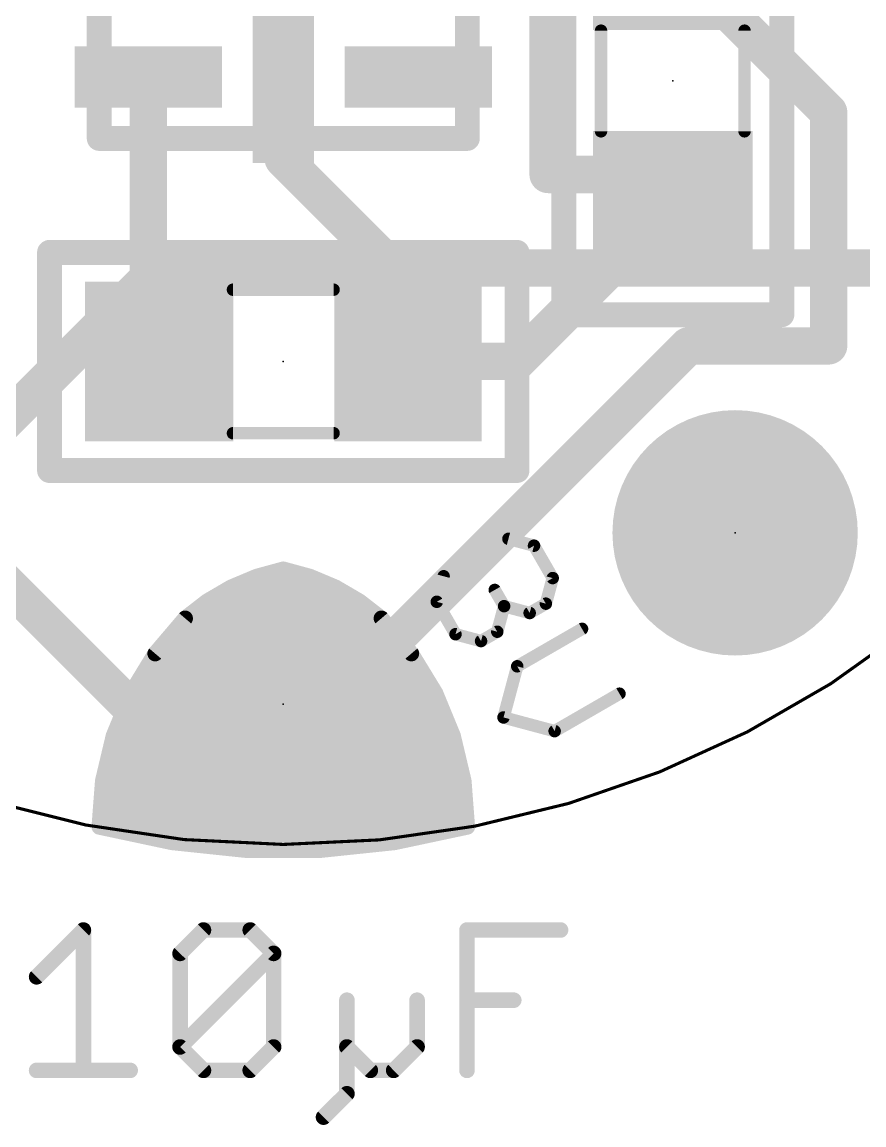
# Model space of a CAD drawing. Extents: x -10 to 12.2, y -10.5 to 9.8.
# Drawn here: x -2.13 to 4.73, y -10.54 to -1.55 of the extents above; entities that cross this region are included whole.
import ezdxf

# ---------------------------------------------------------------- set-up
doc = ezdxf.new("R2010")
doc.units = 0
for name, color, linetype in [('1', 12, 'CONTINUOUS'), ('16', 132, 'CONTINUOUS'), ('17', 110, 'CONTINUOUS'), ('20', 53, 'CONTINUOUS'), ('21', 40, 'CONTINUOUS'), ('23', 53, 'CONTINUOUS'), ('27', 253, 'CONTINUOUS'), ('39', 12, 'CONTINUOUS'), ('41', 12, 'CONTINUOUS'), ('51', 253, 'CONTINUOUS')]:
    doc.layers.add(name, color=color, linetype=linetype)

# ---------------------------------------------------------------- blocks, each defined once
blk = doc.blocks.new('RECT')
blk.add_solid([(-0.5, -0.5), (0.5, -0.5), (-0.5, 0.5), (0.5, 0.5)])
blk = doc.blocks.new('PIE')
at = {"const_width": 0.5}
blk.add_lwpolyline([(0, -0.25, 1), (0, 0.25, 1), (0, -0.25)], format="xyb", dxfattribs=at)
blk = doc.blocks.new('ROUNDP')
at = {"const_width": 0.5}
blk.add_lwpolyline([(0, -0.25, 1), (0, 0.25, 1), (0, -0.25)], format="xyb", dxfattribs=at)

msp = doc.modelspace()

# ---------------------------------------------------------------- linework, layer by layer
at = {"layer": '1'}
for points, const_width in [([(2.159, -0.4), (2.159, -2.794)], 0.3048), ([(3.175, -1.016), (4.445, -2.286)], 0.3048), ([(-1.1, -2), (-1.1, -4.234)], 0.3048), ([(0, -2.1), (0, -2.667)], 0.3048), ([(4.445, -2.286), (4.445, -4.191)], 0.3048), ([(0, -2.667), (1.016, -3.683)], 0.3048), ([(2.159, -2.794), (3.175, -2.794)], 0.3048), ([(3.175, -2.794), (3.175, -3.048)], 0.3048), ([(1.905, -4.318), (3.175, -3.048)], 0.3048), ([(1.016, -3.683), (1.016, -4.318)], 0.3048), ([(3.302, -4.191), (0.381, -7.112)], 0.3048), ([(4.445, -4.191), (3.302, -4.191)], 0.3048), ([(-1.1, -4.234), (-1.016, -4.318)], 0.3048), ([(1.016, -4.318), (1.905, -4.318)], 0.3048), ([(-3.175, -5.207), (-0.889, -7.493)], 0.3048), ([(-0.218, -6.0717), (-0.4263, -6.1593)], 0.127), ([(0, -6.012), (-0.218, -6.0717)], 0.127), ([(0.218, -6.0717), (0, -6.012)], 0.127), ([(0.4263, -6.1593), (0.218, -6.0717)], 0.127), ([(-0.4263, -6.1593), (-0.6214, -6.2734)], 0.127), ([(-0.2758, -6.096), (0.2758, -6.096)], 0.127), ([(0.6214, -6.2734), (0.4263, -6.1593)], 0.127), ([(-0.5352, -6.223), (0.5352, -6.223)], 0.127), ([(-0.6214, -6.2734), (-0.8, -6.412)], 0.127), ([(-0.7201, -6.35), (0.7201, -6.35)], 0.127), ([(0.8, -6.412), (0.6214, -6.2734)], 0.127), ([(-0.8, -6.412), (-1.0442, -6.6991)], 0.127), ([(1.0442, -6.6991), (0.8, -6.412)], 0.127), ([(-0.8553, -6.477), (0.8553, -6.477)], 0.127), ([(-0.9633, -6.604), (0.9633, -6.604)], 0.127), ([(-1.0442, -6.6991), (-1.2405, -7.0209)], 0.127), ([(1.2405, -7.0209), (1.0442, -6.6991)], 0.127), ([(-1.0636, -6.731), (1.0636, -6.731)], 0.127), ([(-1.1411, -6.858), (1.1411, -6.858)], 0.127), ([(-1.2186, -6.985), (1.2186, -6.985)], 0.127), ([(-1.2405, -7.0209), (-1.384, -7.3695)], 0.127), ([(-0.381, -7.493), (0, -7.112)], 0.3048), ([(0.381, -7.112), (0, -7.112)], 0.3048), ([(1.384, -7.3695), (1.2405, -7.0209)], 0.127), ([(-1.278, -7.112), (1.278, -7.112)], 0.127), ([(-1.3303, -7.239), (1.3303, -7.239)], 0.127), ([(-1.384, -7.3695), (-1.4712, -7.7362)], 0.127), ([(-1.3826, -7.366), (1.3826, -7.366)], 0.127), ([(-0.889, -7.493), (-0.381, -7.493)], 0.3048), ([(1.4712, -7.7362), (1.384, -7.3695)], 0.127), ([(-1.4134, -7.493), (1.4134, -7.493)], 0.127), ([(-1.4436, -7.62), (1.4436, -7.62)], 0.127), ([(-1.4712, -7.7362), (-1.5, -8.112)], 0.127), ([(-1.472, -7.747), (1.472, -7.747)], 0.127), ([(1.5, -8.112), (1.4712, -7.7362)], 0.127), ([(-1.4818, -7.874), (1.4818, -7.874)], 0.127), ([(-1.4915, -8.001), (1.4915, -8.001)], 0.127), ([(-1.5, -8.112), (-0.9066, -8.2381)], 0.127), ([(-1.4247, -8.128), (1.4247, -8.128)], 0.127), ([(0.9066, -8.2381), (1.5, -8.112)], 0.127), ([(-0.9066, -8.2381), (-0.3033, -8.3015)], 0.127), ([(0.3033, -8.3015), (0.9066, -8.2381)], 0.127), ([(-0.7461, -8.255), (0.7461, -8.255)], 0.127), ([(-0.3033, -8.3015), (0.3033, -8.3015)], 0.127)]:
    msp.add_lwpolyline(points, dxfattribs=dict(at, const_width=const_width))
for points, const_width in [([(-1.0238, -2, 1), (-1.1762, -2)], 0.1524), ([(0.0762, -2.1, 1), (-0.0762, -2.1)], 0.1524), ([(4.5212, -2.286, 1), (4.3688, -2.286)], 0.1524), ([(4.3911, -2.3399, 1), (4.4989, -2.2321)], 0.1524), ([(0.0539, -2.6131, 1), (-0.0539, -2.7209)], 0.1524), ([(-0.0762, -2.667, 1), (0.0762, -2.667)], 0.1524), ([(2.159, -2.7178, 1), (2.159, -2.8702)], 0.1524), ([(3.2512, -2.794, 1), (3.0988, -2.794)], 0.1524), ([(3.175, -2.8702, 1), (3.175, -2.7178)], 0.1524), ([(2.0828, -2.794, 1), (2.2352, -2.794)], 0.1524), ([(3.2289, -3.1019, 1), (3.1211, -2.9941)], 0.1524), ([(3.0988, -3.048, 1), (3.2512, -3.048)], 0.1524), ([(1.0922, -3.683, 1), (0.9398, -3.683)], 0.1524), ([(0.9621, -3.7369, 1), (1.0699, -3.6291)], 0.1524), ([(3.302, -4.1148, 1), (3.302, -4.2672)], 0.1524), ([(3.3559, -4.2449, 1), (3.2481, -4.1371)], 0.1524), ([(4.445, -4.2672, 1), (4.445, -4.1148)], 0.1524), ([(-1.0461, -4.1801, 1), (-1.1539, -4.2879)], 0.1524), ([(4.3688, -4.191, 1), (4.5212, -4.191)], 0.1524), ([(-1.1762, -4.234, 1), (-1.0238, -4.234)], 0.1524), ([(-1.0699, -4.3719, 1), (-0.9621, -4.2641)], 0.1524), ([(1.016, -4.2418, 1), (1.016, -4.3942)], 0.1524), ([(1.8511, -4.2641, 1), (1.9589, -4.3719)], 0.1524), ([(1.905, -4.3942, 1), (1.905, -4.2418)], 0.1524), ([(0.9398, -4.318, 1), (1.0922, -4.318)], 0.1524), ([(-0.2264, -6.0411, 1), (-0.2096, -6.1023)], 0.0635), ([(-0.2057, -6.101, 1), (-0.2303, -6.0424)], 0.0635), ([(0.0084, -5.9814, 1), (-0.0084, -6.0426)], 0.0635), ([(0.0084, -6.0426, 1), (-0.0084, -5.9814)], 0.0635), ([(0.2303, -6.0424, 1), (0.2057, -6.101)], 0.0635), ([(0.2096, -6.1023, 1), (0.2264, -6.0411)], 0.0635), ([(-0.4386, -6.1301, 1), (-0.414, -6.1886)], 0.0635), ([(-0.4103, -6.1867, 1), (-0.4424, -6.1319)], 0.0635), ([(-0.2758, -6.0643, 1), (-0.2758, -6.1277)], 0.0635), ([(0.2758, -6.1277, 1), (0.2758, -6.0643)], 0.0635), ([(0.4424, -6.1319, 1), (0.4103, -6.1867)], 0.0635), ([(0.414, -6.1886, 1), (0.4386, -6.1301)], 0.0635), ([(-0.5352, -6.1913, 1), (-0.5352, -6.2547)], 0.0635), ([(0.5352, -6.2547, 1), (0.5352, -6.1913)], 0.0635), ([(-0.7201, -6.3183, 1), (-0.7201, -6.3818)], 0.0635), ([(-0.6375, -6.246, 1), (-0.6054, -6.3008)], 0.0635), ([(-0.602, -6.2985, 1), (-0.6409, -6.2483)], 0.0635), ([(0.6409, -6.2483, 1), (0.602, -6.2985)], 0.0635), ([(0.6054, -6.3008, 1), (0.6375, -6.246)], 0.0635), ([(0.7201, -6.3818, 1), (0.7201, -6.3183)], 0.0635), ([(-0.8195, -6.3869, 1), (-0.7805, -6.4371)], 0.0635), ([(-0.7758, -6.4326, 1), (-0.8242, -6.3914)], 0.0635), ([(0.8242, -6.3914, 1), (0.7758, -6.4326)], 0.0635), ([(0.7805, -6.4371, 1), (0.8195, -6.3869)], 0.0635), ([(-0.8553, -6.4453, 1), (-0.8553, -6.5088)], 0.0635), ([(0.8553, -6.5088, 1), (0.8553, -6.4453)], 0.0635), ([(-0.9633, -6.5723, 1), (-0.9633, -6.6357)], 0.0635), ([(0.9633, -6.6357, 1), (0.9633, -6.5723)], 0.0635), ([(-1.0684, -6.6786, 1), (-1.02, -6.7197)], 0.0635), ([(-1.0171, -6.7157, 1), (-1.0713, -6.6826)], 0.0635), ([(1.0713, -6.6826, 1), (1.0171, -6.7157)], 0.0635), ([(1.02, -6.7197, 1), (1.0684, -6.6786)], 0.0635), ([(-1.0636, -6.6993, 1), (-1.0636, -6.7628)], 0.0635), ([(1.0636, -6.7628, 1), (1.0636, -6.6993)], 0.0635), ([(-1.1411, -6.8263, 1), (-1.1411, -6.8898)], 0.0635), ([(1.1411, -6.8898, 1), (1.1411, -6.8263)], 0.0635), ([(-1.2186, -6.9533, 1), (-1.2186, -7.0168)], 0.0635), ([(1.2186, -7.0168, 1), (1.2186, -6.9533)], 0.0635), ([(-1.2676, -7.0044, 1), (-1.2134, -7.0375)], 0.0635), ([(-1.2111, -7.033, 1), (-1.2698, -7.0088)], 0.0635), ([(0, -7.0358, 1), (0, -7.1882)], 0.1524), ([(0.0539, -7.1659, 1), (-0.0539, -7.0581)], 0.1524), ([(0.3271, -7.0581, 1), (0.4349, -7.1659)], 0.1524), ([(0.381, -7.1882, 1), (0.381, -7.0358)], 0.1524), ([(1.2698, -7.0088, 1), (1.2111, -7.033)], 0.0635), ([(1.2134, -7.0375, 1), (1.2676, -7.0044)], 0.0635), ([(-1.278, -7.0803, 1), (-1.278, -7.1437)], 0.0635), ([(1.278, -7.1437, 1), (1.278, -7.0803)], 0.0635), ([(-1.3303, -7.2073, 1), (-1.3303, -7.2708)], 0.0635), ([(1.3303, -7.2708, 1), (1.3303, -7.2073)], 0.0635), ([(-1.4133, -7.3574, 1), (-1.3546, -7.3816)], 0.0635), ([(-1.3531, -7.3768, 1), (-1.4149, -7.3621)], 0.0635), ([(-1.3826, -7.3343, 1), (-1.3826, -7.3978)], 0.0635), ([(-0.889, -7.4168, 1), (-0.889, -7.5692)], 0.1524), ([(-0.9429, -7.5469, 1), (-0.8351, -7.4391)], 0.1524), ([(-0.4349, -7.4391, 1), (-0.3271, -7.5469)], 0.1524), ([(-0.381, -7.5692, 1), (-0.381, -7.4168)], 0.1524), ([(1.4149, -7.3621, 1), (1.3531, -7.3768)], 0.0635), ([(1.3546, -7.3816, 1), (1.4133, -7.3574)], 0.0635), ([(1.3826, -7.3978, 1), (1.3826, -7.3343)], 0.0635), ([(-1.4134, -7.4613, 1), (-1.4134, -7.5248)], 0.0635), ([(1.4134, -7.5248, 1), (1.4134, -7.4613)], 0.0635), ([(-1.4436, -7.5883, 1), (-1.4436, -7.6517)], 0.0635), ([(1.4436, -7.6517, 1), (1.4436, -7.5883)], 0.0635), ([(-1.472, -7.7153, 1), (-1.472, -7.7788)], 0.0635), ([(-1.5021, -7.7288, 1), (-1.4403, -7.7435)], 0.0635), ([(-1.4396, -7.7386, 1), (-1.5029, -7.7337)], 0.0635), ([(1.5029, -7.7337, 1), (1.4396, -7.7386)], 0.0635), ([(1.4403, -7.7435, 1), (1.5021, -7.7288)], 0.0635), ([(1.472, -7.7788, 1), (1.472, -7.7153)], 0.0635), ([(-1.4818, -7.8423, 1), (-1.4818, -7.9058)], 0.0635), ([(1.4818, -7.9058, 1), (1.4818, -7.8423)], 0.0635), ([(-1.4915, -7.9693, 1), (-1.4915, -8.0328)], 0.0635), ([(1.4915, -8.0328, 1), (1.4915, -7.9693)], 0.0635), ([(-1.4934, -8.0809, 1), (-1.5066, -8.1431)], 0.0635), ([(-1.5317, -8.1096, 1), (-1.4683, -8.1144)], 0.0635), ([(-1.4247, -8.0962, 1), (-1.4247, -8.1598)], 0.0635), ([(1.4247, -8.1598, 1), (1.4247, -8.0962)], 0.0635), ([(1.4683, -8.1144, 1), (1.5317, -8.1096)], 0.0635), ([(1.5066, -8.1431, 1), (1.4934, -8.0809)], 0.0635), ([(-0.9033, -8.2065, 1), (-0.9099, -8.2697)], 0.0635), ([(-0.9132, -8.2692, 1), (-0.9, -8.2071)], 0.0635), ([(0.9, -8.2071, 1), (0.9132, -8.2692)], 0.0635), ([(0.9099, -8.2697, 1), (0.9033, -8.2065)], 0.0635), ([(-0.7461, -8.2233, 1), (-0.7461, -8.2868)], 0.0635), ([(-0.3033, -8.2698, 1), (-0.3033, -8.3333)], 0.0635), ([(-0.3066, -8.3331, 1), (-0.3, -8.27)], 0.0635), ([(0.3, -8.27, 1), (0.3066, -8.3331)], 0.0635), ([(0.3033, -8.3333, 1), (0.3033, -8.2698)], 0.0635), ([(0.7461, -8.2868, 1), (0.7461, -8.2233)], 0.0635)]:
    msp.add_lwpolyline(points, format="xyb", dxfattribs=dict(at, const_width=const_width))
at = {"layer": '16'}
for points, const_width in [([(-3.175, -5.715), (-1.016, -3.556)], 0.3048), ([(-1.016, -3.556), (6.096, -3.556)], 0.3048), ([(-0.218, -6.0717), (-0.4263, -6.1593)], 0.127), ([(0, -6.012), (-0.218, -6.0717)], 0.127), ([(0.218, -6.0717), (0, -6.012)], 0.127), ([(0.4263, -6.1593), (0.218, -6.0717)], 0.127), ([(-0.4263, -6.1593), (-0.6214, -6.2734)], 0.127), ([(-0.2758, -6.096), (0.2758, -6.096)], 0.127), ([(0.6214, -6.2734), (0.4263, -6.1593)], 0.127), ([(-0.5352, -6.223), (0.5352, -6.223)], 0.127), ([(-0.6214, -6.2734), (-0.8, -6.412)], 0.127), ([(-0.7201, -6.35), (0.7201, -6.35)], 0.127), ([(0.8, -6.412), (0.6214, -6.2734)], 0.127), ([(-0.8, -6.412), (-1.0442, -6.6991)], 0.127), ([(1.0442, -6.6991), (0.8, -6.412)], 0.127), ([(-0.8553, -6.477), (0.8553, -6.477)], 0.127), ([(-0.9633, -6.604), (0.9633, -6.604)], 0.127), ([(-1.0442, -6.6991), (-1.2405, -7.0209)], 0.127), ([(1.2405, -7.0209), (1.0442, -6.6991)], 0.127), ([(-1.0636, -6.731), (1.0636, -6.731)], 0.127), ([(-1.1411, -6.858), (1.1411, -6.858)], 0.127), ([(-1.2186, -6.985), (1.2186, -6.985)], 0.127), ([(-1.2405, -7.0209), (-1.384, -7.3695)], 0.127), ([(1.384, -7.3695), (1.2405, -7.0209)], 0.127), ([(-1.278, -7.112), (1.278, -7.112)], 0.127), ([(-1.3303, -7.239), (1.3303, -7.239)], 0.127), ([(-1.384, -7.3695), (-1.4712, -7.7362)], 0.127), ([(-1.3826, -7.366), (1.3826, -7.366)], 0.127), ([(1.4712, -7.7362), (1.384, -7.3695)], 0.127), ([(-1.4134, -7.493), (1.4134, -7.493)], 0.127), ([(-1.4436, -7.62), (1.4436, -7.62)], 0.127), ([(-1.4712, -7.7362), (-1.5, -8.112)], 0.127), ([(-1.472, -7.747), (1.472, -7.747)], 0.127), ([(1.5, -8.112), (1.4712, -7.7362)], 0.127), ([(-1.4818, -7.874), (1.4818, -7.874)], 0.127), ([(-1.4915, -8.001), (1.4915, -8.001)], 0.127), ([(-1.5, -8.112), (-0.9066, -8.2381)], 0.127), ([(-1.4247, -8.128), (1.4247, -8.128)], 0.127), ([(0.9066, -8.2381), (1.5, -8.112)], 0.127), ([(-0.9066, -8.2381), (-0.3033, -8.3015)], 0.127), ([(0.3033, -8.3015), (0.9066, -8.2381)], 0.127), ([(-0.7461, -8.255), (0.7461, -8.255)], 0.127), ([(-0.3033, -8.3015), (0.3033, -8.3015)], 0.127)]:
    msp.add_lwpolyline(points, dxfattribs=dict(at, const_width=const_width))
for points, const_width in [([(-1.016, -3.4798, 1), (-1.016, -3.6322)], 0.1524), ([(-0.9621, -3.6099, 1), (-1.0699, -3.5021)], 0.1524), ([(-0.2264, -6.0411, 1), (-0.2096, -6.1023)], 0.0635), ([(-0.2057, -6.101, 1), (-0.2303, -6.0424)], 0.0635), ([(0.0084, -5.9814, 1), (-0.0084, -6.0426)], 0.0635), ([(0.0084, -6.0426, 1), (-0.0084, -5.9814)], 0.0635), ([(0.2303, -6.0424, 1), (0.2057, -6.101)], 0.0635), ([(0.2096, -6.1023, 1), (0.2264, -6.0411)], 0.0635), ([(-0.4386, -6.1301, 1), (-0.414, -6.1886)], 0.0635), ([(-0.4103, -6.1867, 1), (-0.4424, -6.1319)], 0.0635), ([(-0.2758, -6.0643, 1), (-0.2758, -6.1277)], 0.0635), ([(0.2758, -6.1277, 1), (0.2758, -6.0643)], 0.0635), ([(0.4424, -6.1319, 1), (0.4103, -6.1867)], 0.0635), ([(0.414, -6.1886, 1), (0.4386, -6.1301)], 0.0635), ([(-0.5352, -6.1913, 1), (-0.5352, -6.2547)], 0.0635), ([(0.5352, -6.2547, 1), (0.5352, -6.1913)], 0.0635), ([(-0.7201, -6.3183, 1), (-0.7201, -6.3818)], 0.0635), ([(-0.6375, -6.246, 1), (-0.6054, -6.3008)], 0.0635), ([(-0.602, -6.2985, 1), (-0.6409, -6.2483)], 0.0635), ([(0.6409, -6.2483, 1), (0.602, -6.2985)], 0.0635), ([(0.6054, -6.3008, 1), (0.6375, -6.246)], 0.0635), ([(0.7201, -6.3818, 1), (0.7201, -6.3183)], 0.0635), ([(-0.8195, -6.3869, 1), (-0.7805, -6.4371)], 0.0635), ([(-0.7758, -6.4326, 1), (-0.8242, -6.3914)], 0.0635), ([(0.8242, -6.3914, 1), (0.7758, -6.4326)], 0.0635), ([(0.7805, -6.4371, 1), (0.8195, -6.3869)], 0.0635), ([(-0.8553, -6.4453, 1), (-0.8553, -6.5088)], 0.0635), ([(0.8553, -6.5088, 1), (0.8553, -6.4453)], 0.0635), ([(-0.9633, -6.5723, 1), (-0.9633, -6.6357)], 0.0635), ([(0.9633, -6.6357, 1), (0.9633, -6.5723)], 0.0635), ([(-1.0684, -6.6786, 1), (-1.02, -6.7197)], 0.0635), ([(-1.0171, -6.7157, 1), (-1.0713, -6.6826)], 0.0635), ([(1.0713, -6.6826, 1), (1.0171, -6.7157)], 0.0635), ([(1.02, -6.7197, 1), (1.0684, -6.6786)], 0.0635), ([(-1.0636, -6.6993, 1), (-1.0636, -6.7628)], 0.0635), ([(1.0636, -6.7628, 1), (1.0636, -6.6993)], 0.0635), ([(-1.1411, -6.8263, 1), (-1.1411, -6.8898)], 0.0635), ([(1.1411, -6.8898, 1), (1.1411, -6.8263)], 0.0635), ([(-1.2186, -6.9533, 1), (-1.2186, -7.0168)], 0.0635), ([(1.2186, -7.0168, 1), (1.2186, -6.9533)], 0.0635), ([(-1.2676, -7.0044, 1), (-1.2134, -7.0375)], 0.0635), ([(-1.2111, -7.033, 1), (-1.2698, -7.0088)], 0.0635), ([(1.2698, -7.0088, 1), (1.2111, -7.033)], 0.0635), ([(1.2134, -7.0375, 1), (1.2676, -7.0044)], 0.0635), ([(-1.278, -7.0803, 1), (-1.278, -7.1437)], 0.0635), ([(1.278, -7.1437, 1), (1.278, -7.0803)], 0.0635), ([(-1.3303, -7.2073, 1), (-1.3303, -7.2708)], 0.0635), ([(1.3303, -7.2708, 1), (1.3303, -7.2073)], 0.0635), ([(-1.4133, -7.3574, 1), (-1.3546, -7.3816)], 0.0635), ([(-1.3531, -7.3768, 1), (-1.4149, -7.3621)], 0.0635), ([(-1.3826, -7.3343, 1), (-1.3826, -7.3978)], 0.0635), ([(1.4149, -7.3621, 1), (1.3531, -7.3768)], 0.0635), ([(1.3546, -7.3816, 1), (1.4133, -7.3574)], 0.0635), ([(1.3826, -7.3978, 1), (1.3826, -7.3343)], 0.0635), ([(-1.4134, -7.4613, 1), (-1.4134, -7.5248)], 0.0635), ([(1.4134, -7.5248, 1), (1.4134, -7.4613)], 0.0635), ([(-1.4436, -7.5883, 1), (-1.4436, -7.6517)], 0.0635), ([(1.4436, -7.6517, 1), (1.4436, -7.5883)], 0.0635), ([(-1.472, -7.7153, 1), (-1.472, -7.7788)], 0.0635), ([(-1.5021, -7.7288, 1), (-1.4403, -7.7435)], 0.0635), ([(-1.4396, -7.7386, 1), (-1.5029, -7.7337)], 0.0635), ([(1.5029, -7.7337, 1), (1.4396, -7.7386)], 0.0635), ([(1.4403, -7.7435, 1), (1.5021, -7.7288)], 0.0635), ([(1.472, -7.7788, 1), (1.472, -7.7153)], 0.0635), ([(-1.4818, -7.8423, 1), (-1.4818, -7.9058)], 0.0635), ([(1.4818, -7.9058, 1), (1.4818, -7.8423)], 0.0635), ([(-1.4915, -7.9693, 1), (-1.4915, -8.0328)], 0.0635), ([(1.4915, -8.0328, 1), (1.4915, -7.9693)], 0.0635), ([(-1.4934, -8.0809, 1), (-1.5066, -8.1431)], 0.0635), ([(-1.5317, -8.1096, 1), (-1.4683, -8.1144)], 0.0635), ([(-1.4247, -8.0962, 1), (-1.4247, -8.1598)], 0.0635), ([(1.4247, -8.1598, 1), (1.4247, -8.0962)], 0.0635), ([(1.4683, -8.1144, 1), (1.5317, -8.1096)], 0.0635), ([(1.5066, -8.1431, 1), (1.4934, -8.0809)], 0.0635), ([(-0.9033, -8.2065, 1), (-0.9099, -8.2697)], 0.0635), ([(-0.9132, -8.2692, 1), (-0.9, -8.2071)], 0.0635), ([(0.9, -8.2071, 1), (0.9132, -8.2692)], 0.0635), ([(0.9099, -8.2697, 1), (0.9033, -8.2065)], 0.0635), ([(-0.7461, -8.2233, 1), (-0.7461, -8.2868)], 0.0635), ([(-0.3033, -8.2698, 1), (-0.3033, -8.3333)], 0.0635), ([(-0.3066, -8.3331, 1), (-0.3, -8.27)], 0.0635), ([(0.3, -8.27, 1), (0.3066, -8.3331)], 0.0635), ([(0.3033, -8.3333, 1), (0.3033, -8.2698)], 0.0635), ([(0.7461, -8.2868, 1), (0.7461, -8.2233)], 0.0635)]:
    msp.add_lwpolyline(points, format="xyb", dxfattribs=dict(at, const_width=const_width))
at = {"layer": '20', "const_width": 0.0254}
msp.add_lwpolyline([(0, -8.255, 1), (0, 8.255, 1), (0, -8.255)], format="xyb", dxfattribs=at)
at = {"layer": '21'}
for points, const_width in [([(2.286, -3.937), (2.286, -0.127)], 0.2032), ([(4.064, -0.127), (4.064, -3.937)], 0.2032), ([(-0.7, -2.5), (-1.5, -2.5)], 0.2032), ([(1.5, -2.5), (0.7, -2.5)], 0.2032), ([(-1.905, -5.207), (-1.905, -3.429)], 0.2032), ([(-1.905, -3.429), (1.905, -3.429)], 0.2032), ([(1.905, -3.429), (1.905, -5.207)], 0.2032), ([(4.064, -3.937), (2.286, -3.937)], 0.2032), ([(1.905, -5.207), (-1.905, -5.207)], 0.2032), ([(1.8355, -5.7639), (2.0438, -5.8197)], 0.1016), ([(2.0438, -5.8197), (2.1964, -6.0839)], 0.1016), ([(1.2513, -6.2773), (1.3071, -6.069)], 0.1016), ([(2.1964, -6.0839), (2.1405, -6.2923)], 0.1016), ([(1.8001, -6.3127), (1.7238, -6.1806)], 0.1016), ([(1.4038, -6.5415), (1.2513, -6.2773)], 0.1016), ([(1.8001, -6.3127), (1.7442, -6.5211)], 0.1016), ([(2.0084, -6.3685), (1.8001, -6.3127)], 0.1016), ([(2.1405, -6.2923), (2.0084, -6.3685)], 0.1016), ([(1.7442, -6.5211), (1.6121, -6.5973)], 0.1016), ([(2.4353, -6.4978), (1.9069, -6.8029)], 0.1016), ([(1.6121, -6.5973), (1.4038, -6.5415)], 0.1016), ([(1.9069, -6.8029), (1.7953, -7.2196)], 0.1016), ([(2.212, -7.3313), (2.7404, -7.0262)], 0.1016), ([(1.7953, -7.2196), (2.212, -7.3313)], 0.1016)]:
    msp.add_lwpolyline(points, dxfattribs=dict(at, const_width=const_width))
for points, const_width in [([(-1.5, -2.4492, 1), (-1.5, -2.5508)], 0.1016), ([(-0.7, -2.5508, 1), (-0.7, -2.4492)], 0.1016), ([(0.7, -2.4492, 1), (0.7, -2.5508)], 0.1016), ([(1.5, -2.5508, 1), (1.5, -2.4492)], 0.1016), ([(-1.8542, -3.429, 1), (-1.9558, -3.429)], 0.1016), ([(-1.905, -3.3782, 1), (-1.905, -3.4798)], 0.1016), ([(1.9558, -3.429, 1), (1.8542, -3.429)], 0.1016), ([(1.905, -3.4798, 1), (1.905, -3.3782)], 0.1016), ([(2.286, -3.8862, 1), (2.286, -3.9878)], 0.1016), ([(4.064, -3.9878, 1), (4.064, -3.8862)], 0.1016), ([(2.2352, -3.937, 1), (2.3368, -3.937)], 0.1016), ([(4.0132, -3.937, 1), (4.1148, -3.937)], 0.1016), ([(-1.905, -5.1562, 1), (-1.905, -5.2578)], 0.1016), ([(1.905, -5.2578, 1), (1.905, -5.1562)], 0.1016), ([(-1.9558, -5.207, 1), (-1.8542, -5.207)], 0.1016), ([(1.8542, -5.207, 1), (1.9558, -5.207)], 0.1016), ([(1.842, -5.7394, 1), (1.8289, -5.7884)], 0.0508), ([(2.0658, -5.807, 1), (2.0218, -5.8324)], 0.0508), ([(2.0372, -5.8443, 1), (2.0504, -5.7952)], 0.0508), ([(1.3316, -6.0755, 1), (1.2825, -6.0624)], 0.0508), ([(2.2209, -6.0905, 1), (2.1718, -6.0773)], 0.0508), ([(2.1744, -6.0966, 1), (2.2184, -6.0712)], 0.0508), ([(1.7458, -6.1679, 1), (1.7018, -6.1933)], 0.0508), ([(1.2267, -6.2707, 1), (1.2758, -6.2839)], 0.0508), ([(1.2733, -6.2646, 1), (1.2293, -6.29)], 0.0508), ([(1.8066, -6.2882, 1), (1.7935, -6.3372)], 0.0508), ([(1.8246, -6.3193, 1), (1.7755, -6.3061)], 0.0508), ([(1.7781, -6.3254, 1), (1.8221, -6.3)], 0.0508), ([(2.116, -6.2857, 1), (2.1651, -6.2989)], 0.0508), ([(2.1532, -6.3143, 1), (2.1278, -6.2703)], 0.0508), ([(1.9957, -6.3465, 1), (2.0211, -6.3905)], 0.0508), ([(2.0019, -6.3931, 1), (2.015, -6.344)], 0.0508), ([(1.7569, -6.5431, 1), (1.7315, -6.4991)], 0.0508), ([(2.448, -6.5198, 1), (2.4226, -6.4758)], 0.0508), ([(1.4104, -6.517, 1), (1.3972, -6.566)], 0.0508), ([(1.3818, -6.5542, 1), (1.4258, -6.5288)], 0.0508), ([(1.5994, -6.5753, 1), (1.6248, -6.6193)], 0.0508), ([(1.6056, -6.6219, 1), (1.6187, -6.5728)], 0.0508), ([(1.7197, -6.5145, 1), (1.7688, -6.5276)], 0.0508), ([(1.8942, -6.7809, 1), (1.9196, -6.8249)], 0.0508), ([(1.9315, -6.8094, 1), (1.8824, -6.7963)], 0.0508), ([(2.7531, -7.0482, 1), (2.7277, -7.0042)], 0.0508), ([(1.7707, -7.213, 1), (1.8198, -7.2262)], 0.0508), ([(1.8019, -7.1951, 1), (1.7887, -7.2441)], 0.0508), ([(2.2054, -7.3558, 1), (2.2186, -7.3067)], 0.0508), ([(2.1993, -7.3093, 1), (2.2247, -7.3533)], 0.0508)]:
    msp.add_lwpolyline(points, format="xyb", dxfattribs=dict(at, const_width=const_width))
at = {"layer": '23'}
for p in [(3.175, -2.032), (0, -4.318), (3.683, -5.715), (0, -7.112)]:
    msp.add_point(p, dxfattribs=at)
at = {"layer": '27', "const_width": 0.127}
for points in [[(-2.0107, -9.3338), (-1.6294, -8.9525)], [(-1.6294, -8.9525), (-1.6294, -10.0965)], [(-0.8413, -9.1432), (-0.6506, -8.9525)], [(-0.6506, -8.9525), (-0.2693, -8.9525)], [(-0.2693, -8.9525), (-0.0786, -9.1432)], [(1.4975, -10.0965), (1.4975, -8.9525)], [(1.4975, -8.9525), (2.2601, -8.9525)], [(-0.8413, -9.9058), (-0.8413, -9.1432)], [(-0.8413, -9.9058), (-0.0786, -9.1432)], [(-0.0786, -9.1432), (-0.0786, -9.9058)], [(0.5188, -9.5245), (0.5188, -9.9058)], [(1.0907, -9.9058), (1.0907, -9.5245)], [(1.4975, -9.5245), (1.8788, -9.5245)], [(-0.6506, -10.0965), (-0.8413, -9.9058)], [(-0.0786, -9.9058), (-0.2693, -10.0965)], [(0.5188, -9.9058), (0.7094, -10.0965)], [(0.5188, -9.9058), (0.5188, -10.2872)], [(0.9001, -10.0965), (1.0907, -9.9058)], [(-2.0107, -10.0965), (-1.248, -10.0965)], [(-0.2693, -10.0965), (-0.6506, -10.0965)], [(0.7094, -10.0965), (0.9001, -10.0965)], [(0.5188, -10.2872), (0.3281, -10.4778)]]:
    msp.add_lwpolyline(points, dxfattribs=at)
at = {"layer": '27', "const_width": 0.0635}
for points in [[(-1.5976, -8.9525, 1), (-1.6611, -8.9525)], [(-1.6069, -8.975, 1), (-1.6518, -8.9301)], [(-0.6506, -8.9208, 1), (-0.6506, -8.9843)], [(-0.6282, -8.975, 1), (-0.6731, -8.9301)], [(-0.2469, -8.9301, 1), (-0.2918, -8.975)], [(-0.2693, -8.9843, 1), (-0.2693, -8.9208)], [(1.5292, -8.9525, 1), (1.4657, -8.9525)], [(1.4975, -8.9208, 1), (1.4975, -8.9843)], [(2.2601, -8.9843, 1), (2.2601, -8.9208)], [(-0.8095, -9.1432, 1), (-0.8731, -9.1432)], [(-0.8638, -9.1207, 1), (-0.8188, -9.1656)], [(-0.0469, -9.1432, 1), (-0.1104, -9.1432)], [(-0.0562, -9.1656, 1), (-0.1011, -9.1207)], [(-0.1011, -9.1656, 1), (-0.0562, -9.1207)], [(-2.0331, -9.3114, 1), (-1.9882, -9.3563)], [(0.5505, -9.5245, 1), (0.487, -9.5245)], [(1.1225, -9.5245, 1), (1.059, -9.5245)], [(1.4975, -9.4928, 1), (1.4975, -9.5563)], [(1.8788, -9.5563, 1), (1.8788, -9.4928)], [(-0.8188, -9.8834, 1), (-0.8638, -9.9283)], [(-0.8638, -9.8834, 1), (-0.8188, -9.9283)], [(-0.8731, -9.9058, 1), (-0.8095, -9.9058)], [(-0.1104, -9.9058, 1), (-0.0469, -9.9058)], [(-0.0562, -9.9283, 1), (-0.1011, -9.8834)], [(0.5505, -9.9058, 1), (0.487, -9.9058)], [(0.5412, -9.8834, 1), (0.4963, -9.9283)], [(0.487, -9.9058, 1), (0.5505, -9.9058)], [(1.059, -9.9058, 1), (1.1225, -9.9058)], [(1.1132, -9.9283, 1), (1.0683, -9.8834)], [(-2.0107, -10.0648, 1), (-2.0107, -10.1283)], [(-1.6611, -10.0965, 1), (-1.5976, -10.0965)], [(-1.248, -10.1283, 1), (-1.248, -10.0648)], [(-0.6506, -10.0648, 1), (-0.6506, -10.1283)], [(-0.6731, -10.119, 1), (-0.6282, -10.074)], [(-0.2918, -10.074, 1), (-0.2469, -10.119)], [(-0.2693, -10.1283, 1), (-0.2693, -10.0648)], [(0.7094, -10.0648, 1), (0.7094, -10.1283)], [(0.687, -10.119, 1), (0.7319, -10.074)], [(0.8776, -10.074, 1), (0.9225, -10.119)], [(0.9001, -10.1283, 1), (0.9001, -10.0648)], [(1.4657, -10.0965, 1), (1.5292, -10.0965)], [(0.5412, -10.3096, 1), (0.4963, -10.2647)], [(0.487, -10.2872, 1), (0.5505, -10.2872)], [(0.3056, -10.4554, 1), (0.3505, -10.5003)]]:
    msp.add_lwpolyline(points, format="xyb", dxfattribs=at)
at = {"layer": '39'}
for points, const_width in [([(3.683, -4.965, 0.4142), (2.933, -5.715)], 0.5), ([(4.433, -5.715, 0.4142), (3.683, -4.965)], 0.5), ([(3.683, -4.84, 1), (3.683, -5.09)], 0.25), ([(3.683, -5.09, 1), (3.683, -4.84)], 0.25), ([(2.933, -5.715, 0.4142), (3.683, -6.465)], 0.5), ([(3.058, -5.715, 1), (2.808, -5.715)], 0.25), ([(3.683, -6.465, 0.4142), (4.433, -5.715)], 0.5), ([(4.558, -5.715, 1), (4.308, -5.715)], 0.25), ([(2.808, -5.715, 1), (3.058, -5.715)], 0.25), ([(4.308, -5.715, 1), (4.558, -5.715)], 0.25), ([(3.683, -6.34, 1), (3.683, -6.59)], 0.25), ([(3.683, -6.59, 1), (3.683, -6.34)], 0.25)]:
    msp.add_lwpolyline(points, format="xyb", dxfattribs=dict(at, const_width=const_width))
at = {"layer": '41'}
for points, const_width in [([(3.683, -4.965, 0.4142), (2.933, -5.715)], 0.5), ([(4.433, -5.715, 0.4142), (3.683, -4.965)], 0.5), ([(3.683, -4.84, 1), (3.683, -5.09)], 0.25), ([(3.683, -5.09, 1), (3.683, -4.84)], 0.25), ([(2.933, -5.715, 0.4142), (3.683, -6.465)], 0.5), ([(3.058, -5.715, 1), (2.808, -5.715)], 0.25), ([(3.683, -6.465, 0.4142), (4.433, -5.715)], 0.5), ([(4.558, -5.715, 1), (4.308, -5.715)], 0.25), ([(2.808, -5.715, 1), (3.058, -5.715)], 0.25), ([(4.308, -5.715, 1), (4.558, -5.715)], 0.25), ([(3.683, -6.34, 1), (3.683, -6.59)], 0.25), ([(3.683, -6.59, 1), (3.683, -6.34)], 0.25)]:
    msp.add_lwpolyline(points, format="xyb", dxfattribs=dict(at, const_width=const_width))
at = {"layer": '51'}
for points, const_width in [([(-1.5, 2.5), (-1.5, -2.5)], 0.2032), ([(1.5, -2.5), (1.5, 2.5)], 0.2032), ([(2.59, -1.622), (2.59, -2.442)], 0.1016), ([(3.76, -1.622), (3.76, -2.442)], 0.1016), ([(-1.5, -2.5), (1.5, -2.5)], 0.2032), ([(0.41, -3.733), (-0.41, -3.733)], 0.1016), ([(0.41, -4.903), (-0.41, -4.903)], 0.1016)]:
    msp.add_lwpolyline(points, dxfattribs=dict(at, const_width=const_width))
for points, const_width in [([(2.6154, -1.622, 1), (2.5646, -1.622)], 0.0508), ([(3.7854, -1.622, 1), (3.7346, -1.622)], 0.0508), ([(-1.5, -2.4492, 1), (-1.5, -2.5508)], 0.1016), ([(1.5, -2.5508, 1), (1.5, -2.4492)], 0.1016), ([(2.5646, -2.442, 1), (2.6154, -2.442)], 0.0508), ([(3.7346, -2.442, 1), (3.7854, -2.442)], 0.0508), ([(-1.5508, -2.5, 1), (-1.4492, -2.5)], 0.1016), ([(1.4492, -2.5, 1), (1.5508, -2.5)], 0.1016), ([(-0.41, -3.7076, 1), (-0.41, -3.7584)], 0.0508), ([(0.41, -3.7584, 1), (0.41, -3.7076)], 0.0508), ([(-0.41, -4.8776, 1), (-0.41, -4.9284)], 0.0508), ([(0.41, -4.9284, 1), (0.41, -4.8776)], 0.0508)]:
    msp.add_lwpolyline(points, format="xyb", dxfattribs=dict(at, const_width=const_width))

# ---------------------------------------------------------------- block references
at = {"layer": '1'}
for p, xscale, yscale, rotation in [((3.175, -1.016), 1.2, 1.3, 270), ((-1.1, -2), 0.5, 1.2, 270), ((1.1, -2), 0.5, 1.2, 270), ((3.175, -3.048), 1.2, 1.3, 270), ((-1.016, -4.318), 1.2, 1.3, 180), ((1.016, -4.318), 1.2, 1.3, 180)]:
    msp.add_blockref('RECT', p, dxfattribs=dict(at, xscale=xscale, yscale=yscale, rotation=rotation))
at = {"layer": '1', "xscale": 0.5, "yscale": 1.2}
msp.add_blockref('RECT', (0, -2.1), dxfattribs=at)
at = {"layer": '1'}
msp.add_blockref('PIE', (3.683, -5.715), dxfattribs=at)
at = {"layer": '17', "xscale": 2.1844, "yscale": 2.1844}
for p, rotation in [((6.096, -3.556), 240), ((6.096, -3.556), 240), ((0, -7.112), 180), ((0, -7.112), 180)]:
    msp.add_blockref('ROUNDP', p, dxfattribs=dict(at, rotation=rotation))
at = {"layer": '51', "xscale": 0.65, "yscale": 1.3}
for p, rotation in [((3.175, -1.2902), 270), ((3.175, -2.7634), 270), ((-0.7314, -4.318), 180), ((0.7418, -4.318), 180)]:
    msp.add_blockref('RECT', p, dxfattribs=dict(at, rotation=rotation))

doc.saveas('drawing.dxf')
